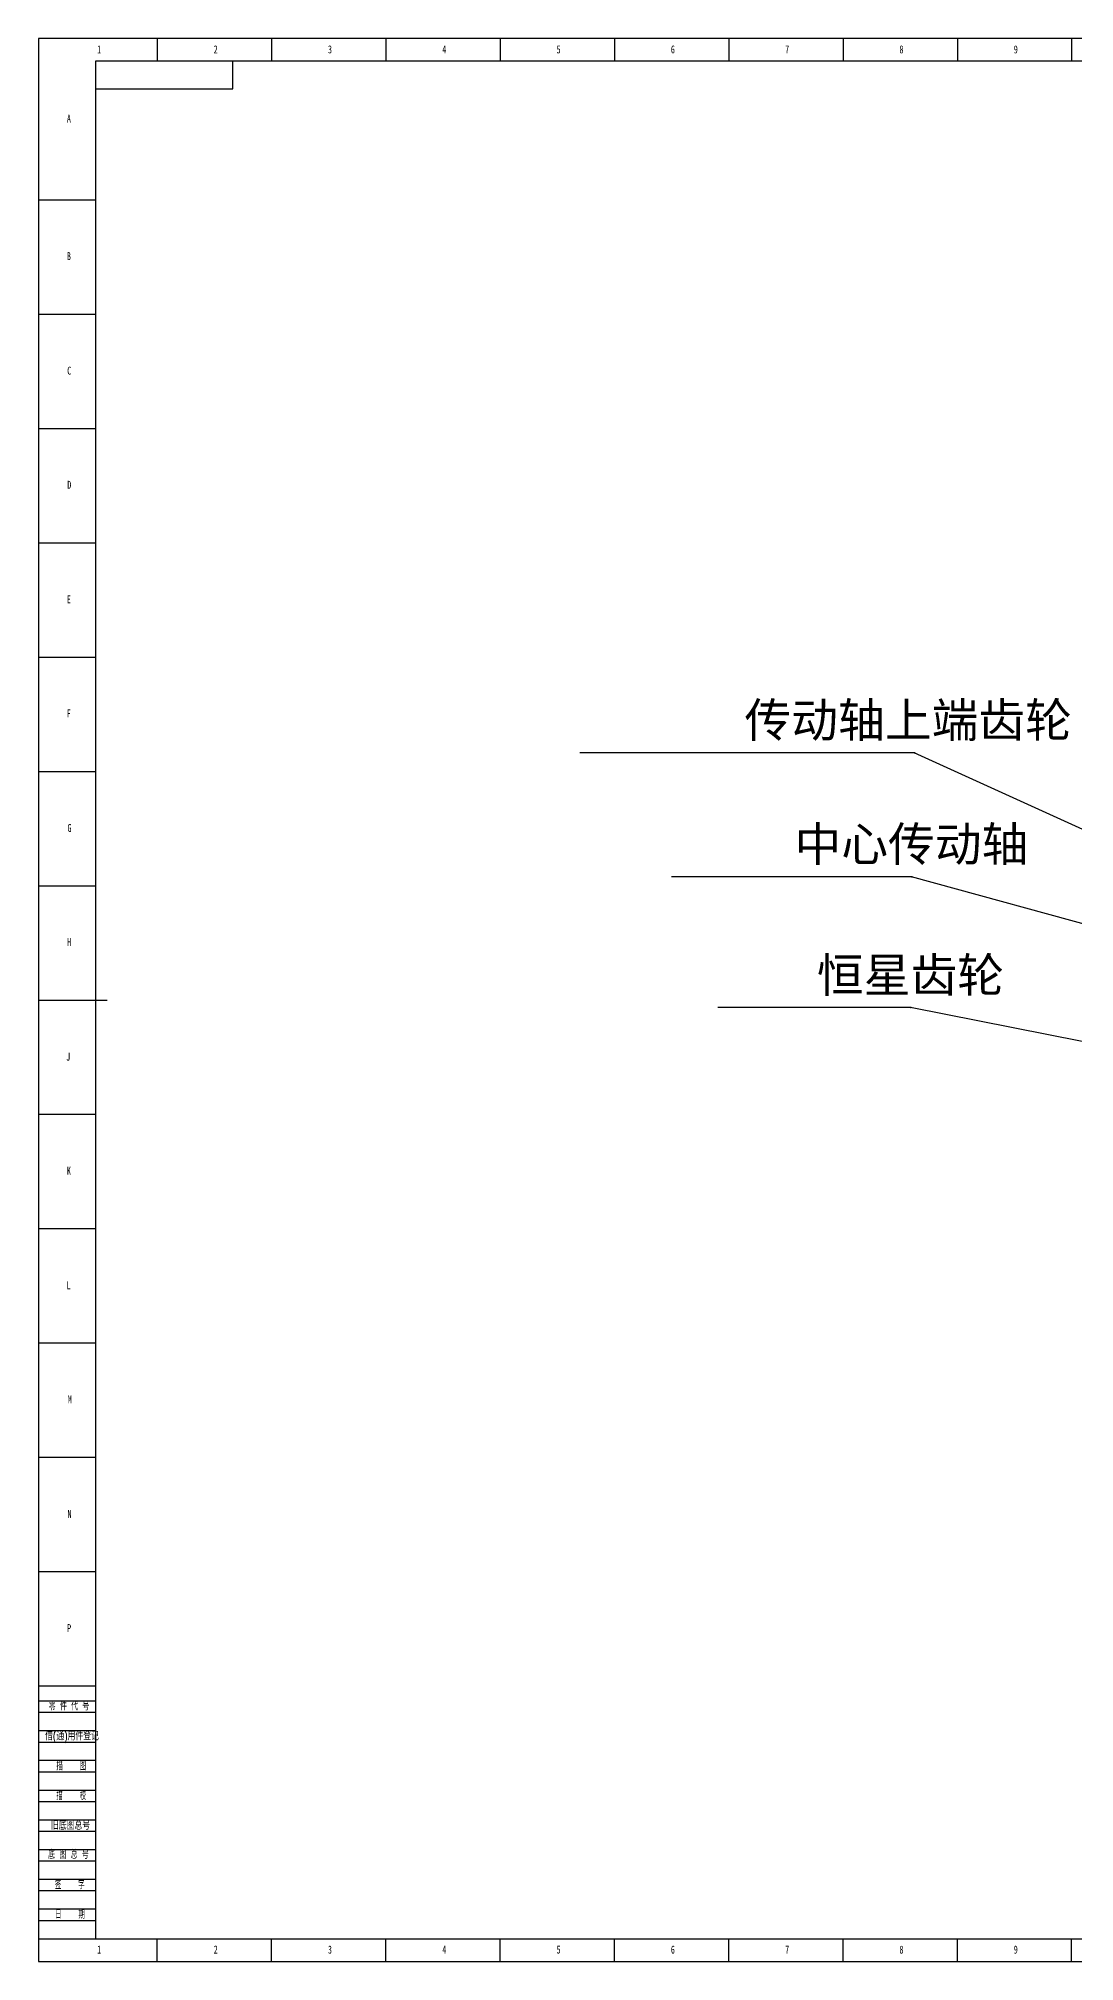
# Model space of a CAD drawing. Header units: millimetres. Extents: x 0 to 1189, y 0 to 841.
# Drawn here: x 0 to 453, y 0 to 841 of the extents above; entities that cross this region are included whole.
import ezdxf
from ezdxf import colors
from ezdxf.entities.mleader import LeaderData, LeaderLine
from ezdxf.math import Vec2, Vec3

# ---------------------------------------------------------------- set-up
doc = ezdxf.new("R2010")
doc.units = ezdxf.units.MM
for name, color, linetype in [('10', 7, 'Continuous'), ('5', 7, 'Continuous'), ('9', 7, 'Continuous')]:
    doc.layers.add(name, color=color, linetype=linetype)
doc.styles.add('SLDTEXTSTYLE0', font='TXT', dxfattribs={"width": 0.7, "bigfont": 'bigfont'})
doc.styles.add('SLDTEXTSTYLE2', font='TXT', dxfattribs={"width": 0.614286, "bigfont": 'bigfont'})
doc.styles.add('SLDTEXTSTYLE4', font='TXT', dxfattribs={"width": 0.566667, "bigfont": 'bigfont'})
doc.styles.add('SLDTEXTSTYLE5', font='TXT', dxfattribs={"width": 0.7})

msp = doc.modelspace()

# ---------------------------------------------------------------- linework, layer by layer
at = {"layer": '5', "color": 7}
for p, q in [((1189, 841), (0, 841)), ((0, 841), (0, 0)), ((0, 114), (25, 114)), ((0, 109), (25, 109)), ((0, 101), (25, 101)), ((0, 96), (25, 96)), ((0, 88), (25, 88)), ((0, 83), (25, 83)), ((0, 75), (25, 75)), ((0, 70), (25, 70)), ((0, 62), (25, 62)), ((0, 57), (25, 57)), ((0, 49), (25, 49)), ((0, 44), (25, 44)), ((0, 36), (25, 36)), ((0, 31), (25, 31)), ((0, 23), (25, 23)), ((0, 18), (25, 18)), ((0, 0), (1189, 0))]:
    msp.add_line(p, q, dxfattribs=at)
at = {"layer": '5'}
for p, q in [((52, 841), (52, 831.05)), ((102, 841), (102, 831.05)), ((152, 841), (152, 831.05)), ((202, 841), (202, 831.05)), ((252, 841), (252, 831.05)), ((302, 841), (302, 831.05)), ((352, 841), (352, 831.05)), ((402, 841), (402, 831.05)), ((452, 841), (452, 831.05)), ((0, 770.5), (25, 770.5)), ((0, 720.5), (25, 720.5)), ((0, 670.5), (25, 670.5)), ((0, 620.5), (25, 620.5)), ((0, 570.5), (25, 570.5)), ((0, 520.5), (25, 520.5)), ((0, 470.5), (25, 470.5)), ((0, 370.5), (25, 370.5)), ((0, 320.5), (25, 320.5)), ((0, 270.5), (25, 270.5)), ((0, 220.5), (25, 220.5)), ((0, 170.5), (25, 170.5)), ((0, 120.5), (25, 120.5)), ((52, 0), (52, 10)), ((102, 0), (102, 10)), ((152, 0), (152, 10)), ((202, 0), (202, 10)), ((252, 0), (252, 10)), ((302, 0), (302, 10)), ((352, 0), (352, 10)), ((402, 0), (402, 10)), ((452, 0), (452, 10))]:
    msp.add_line(p, q, dxfattribs=at)
at = {"layer": '5', "color": 7, "lineweight": 25}
for p, q in [((1179, 831.05), (25, 831.05)), ((25, 831.05), (25, 10)), ((85, 819), (85, 831)), ((25, 819), (85, 819)), ((0, 10), (1179, 10))]:
    msp.add_line(p, q, dxfattribs=at)
at = {"layer": '5', "lineweight": 25}
msp.add_line((0, 420.5), (30, 420.5), dxfattribs=at)

# ---------------------------------------------------------------- texts
at = {"layer": '10', "char_height": 3.5, "attachment_point": 2, "style": 'SLDTEXTSTYLE5'}
for s, insert in [('1', (26.54, 837.98)), ('2', (77.54, 837.98)), ('3', (127.54, 837.98)), ('4', (177.54, 837.98)), ('5', (227.54, 837.98)), ('6', (277.55, 837.98)), ('7', (327.55, 837.98)), ('8', (377.55, 837.98)), ('9', (427.55, 837.98)), ('A', (13.32, 807.73)), ('B', (13.32, 747.55)), ('C', (13.48, 697.48)), ('D', (13.48, 647.55)), ('E', (13.32, 597.48)), ('F', (13.28, 547.55)), ('G', (13.59, 497.48)), ('H', (13.48, 447.55)), ('J', (13.02, 397.48)), ('K', (13.32, 347.55)), ('L', (13.18, 297.48)), ('M', (13.71, 247.55)), ('N', (13.6, 197.48)), ('P', (13.44, 147.55)), ('1', (26.54, 6.98)), ('2', (77.54, 6.98)), ('3', (127.54, 6.98)), ('4', (177.54, 6.98)), ('5', (227.54, 6.98)), ('6', (277.55, 6.98)), ('7', (327.55, 6.98)), ('8', (377.55, 6.98)), ('9', (427.55, 6.98))]:
    msp.add_mtext(s, dxfattribs=dict(at, insert=insert))
at = {"layer": '9', "color": 7, "char_height": 3.5}
for s, insert, attachment_point, style in [('零 件 代 号', (4.48, 113.36), 1, 'SLDTEXTSTYLE2'), ('借(通)用件登记', (2.93, 100.28), 1, 'SLDTEXTSTYLE0'), ('描    图', (14.35, 87.18), 2, 'SLDTEXTSTYLE4'), ('描    校', (14.32, 74.14), 2, 'SLDTEXTSTYLE4'), ('旧底图总号', (5.46, 61.2), 1, 'SLDTEXTSTYLE0'), ('底 图 总 号', (4.21, 48.43), 1, 'SLDTEXTSTYLE2'), ('签    字', (13.71, 35.19), 2, 'SLDTEXTSTYLE4'), ('日    期', (13.78, 22.23), 2, 'SLDTEXTSTYLE4')]:
    msp.add_mtext(s, dxfattribs=dict(at, insert=insert, attachment_point=attachment_point, style=style))

# ---------------------------------------------------------------- leaders
ml = msp.add_multileader_mtext('Standard')
ml.set_content('{\\fSimSun|b0|i0|c134|p2;传动轴上端齿轮}', color=256)
ml.set_leader_properties()
ml.build(insert=Vec2(0, 0))
ml.multileader.update_dxf_attribs({"text_attachment_direction": 1, "text_right_attachment_type": 6, "dogleg_length": 0.36})
ctx = ml.context
ctx.base_point, ctx.char_height, ctx.plane_origin = Vec3(383.17, 528.57), 15, Vec3(405.34, 531.07)
ctx.right_attachment = 6
notes = []
notes.append((ctx, [(1, (1, 1, 0), (383.17, 528.57), (1, 0), 0.36, [(0, [(498.99, 475.82)], 0, [])])]))
ctx.mtext.insert, ctx.mtext.flow_direction = Vec3(308.88, 550.43), 5
ml = msp.add_multileader_mtext('Standard')
ml.set_content('{\\fSimSun|b0|i0|c134|p2;中心传动轴}', color=256)
ml.set_leader_properties()
ml.build(insert=Vec2(0, 0))
ml.multileader.update_dxf_attribs({"text_attachment_direction": 1, "text_right_attachment_type": 6, "dogleg_length": 0.36})
ctx = ml.context
ctx.base_point, ctx.char_height, ctx.plane_origin = Vec3(381.91, 474.31), 15, Vec3(381.91, 474.31)
ctx.right_attachment, ctx.text_align_type = 6, 1
notes.append((ctx, [(0, (1, 1, 0), (381.91, 474.31), (1, 0), 0.36, [(0, [(525.12, 435.11)], 0, [])])]))
ctx.mtext.insert, ctx.mtext.alignment, ctx.mtext.flow_direction = Vec3(381.91, 496.18), 2, 5
ml = msp.add_multileader_mtext('Standard')
ml.set_content('{\\fSimSun|b0|i0|c134|p2;恒星齿轮}', color=256)
ml.set_leader_properties()
ml.build(insert=Vec2(0, 0))
ml.multileader.update_dxf_attribs({"text_attachment_direction": 1, "text_right_attachment_type": 6, "dogleg_length": 0.36})
ctx = ml.context
ctx.base_point, ctx.char_height, ctx.plane_origin = Vec3(381.49, 417.22), 15, Vec3(381.49, 417.22)
ctx.right_attachment, ctx.text_align_type = 6, 1
notes.append((ctx, [(0, (1, 1, 0), (381.49, 417.22), (1, 0), 0.36, [(0, [(520.83, 389.52)], 0, [])])]))
ctx.mtext.insert, ctx.mtext.alignment, ctx.mtext.flow_direction = Vec3(381.49, 438.91), 2, 5
for ctx, leaders in notes:
    for number, flags, end, landing, length, lines in leaders:
        leader = LeaderData()
        leader.index, (leader.has_last_leader_line, leader.has_dogleg_vector, leader.attachment_direction) = number, flags
        leader.last_leader_point, leader.dogleg_vector, leader.dogleg_length = Vec3(end), Vec3(landing), length
        for number, points, colour, breaks in lines:
            line = LeaderLine()
            line.index, line.vertices, line.color, line.breaks = number, Vec3.list(points), colors.encode_raw_color(colour), breaks
            leader.lines.append(line)
        ctx.leaders.append(leader)

doc.saveas('drawing.dxf')
